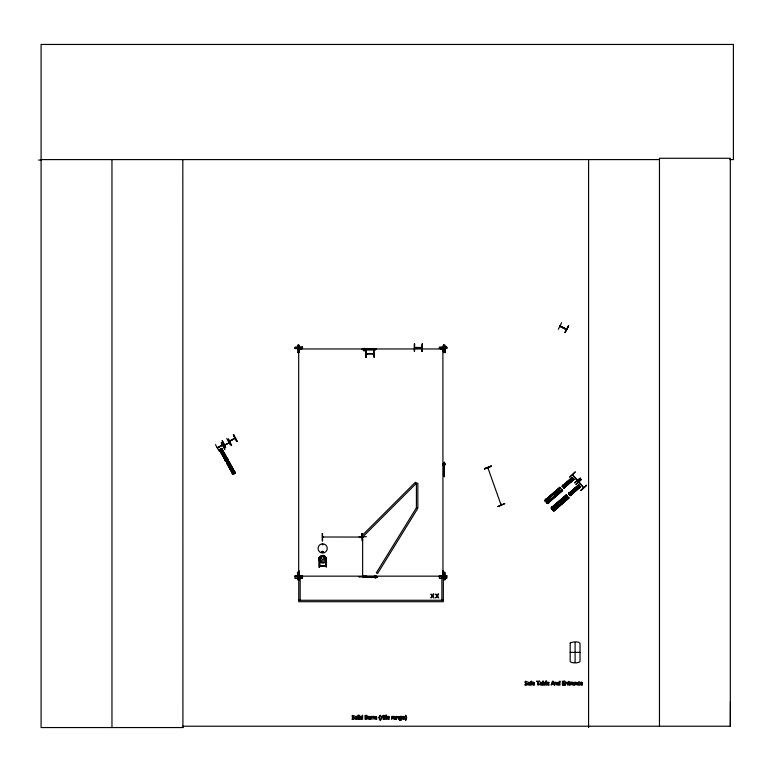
<?xml version="1.0" encoding="UTF-8"?>
<svg xmlns="http://www.w3.org/2000/svg" width="772" height="772" viewBox="0 0 772 772"><rect width="100%" height="100%" fill="white"/><g stroke="black" fill="none" stroke-linecap="round" stroke-linejoin="round"><path stroke-width="1.16" d="M729.791 159.601L733.4 159.601L733.4 44.448L41.09 44.448L41.09 727.552L182.925 727.552L182.829 726.22L730.322 726.22L730.428 701.516M364.259 577.07L364.259 576.423L376.524 576.51L376.524 577.157L363.332 577.398M442.549 464.802L442.549 464.049M442.645 464.85L442.655 463.991M443.167 464.831L443.167 464.02M443.514 464.792L443.514 464.068M444.633 464.734L444.633 463.924M445.145 464.763L445.145 463.904M445.241 464.705L445.251 463.953M298.639 574.735C299.98 575.275 297.992 564.515 298.677 575.7M299.015 574.725L298.938 575.69M442.964 575.7L443.215 570.566L442.935 575.072M443.302 574.725L443.224 575.69M298.639 571.531L298.976 571.521M442.925 571.531L443.253 571.521M298.6 348.983L298.677 348.5M442.964 348.5L442.974 351.086L443.224 348.49M298.639 348.983L299.632 349.04M298.61 350.604L298.658 350.768M487.827 467.832L488.406 468.382L487.875 467.89M362.637 537.669L362.888 536.916L362.56 537.515M362.637 576.346L362.628 575.526M321.953 551.855C323.806 549.703 323.053 553.987 322.02 552.028M322.165 551.855C323.487 550.195 322.899 553.659 322.242 551.748M375.568 349.272L376.292 349.069M572.573 474.819L583.371 487.721M576.8 479.866L577.485 480.232L572.496 474.857M583.738 487.586L579.116 482.056M217.318 447.663L223.716 444.141M229.786 442.539L223.32 445.618M223.764 444.44L217.472 447.895M228.686 441.738L234.949 438.351M362.917 537.563L362.927 536.994M444.469 462.418L444.141 463.219M354.406 718.645C349.33 714.023 357.475 716.85 352.669 715.422A1.245 1.245 0 0 0 352.09 715.827C351.578 718.452 356.683 718.172 351.849 719.079L353.46 719.359L354.406 718.645A1.168 1.168 0 0 0 354.454 717.863M527.286 684.465C522.21 679.833 530.354 682.67 525.549 681.242A1.245 1.245 0 0 0 524.97 681.647C524.458 684.272 529.563 683.982 524.728 684.889L526.34 685.169L527.286 684.465A1.168 1.168 0 0 0 527.334 683.683M298.938 350.835L298.938 348.732M441.024 348.674L443.302 349.021L442.896 348.674L442.964 575.217L442.964 571.058M322.281 555.869L321.49 557.973L322.281 559.97L323.912 559.034L323.082 555.869M573.249 475.224L572.766 474.587M322.32 544.376L322.947 544.868L322.406 544.318M558.32 329.287L561.62 322.686M568.578 326.093L564.998 332.558L568.607 326.112M565.007 332.568L568.337 325.977M318.981 557.953L321.442 555.502L320.274 559.777L321.895 561.205L323.507 561.205L325.108 559.777L323.941 555.502L321.442 555.551L319.068 557.973M323.42 537.37L322.725 537.37M362.107 537.38L361.306 537.09L362.126 537.08M366.372 353.644L367.038 353.972M373.079 353.972L373.706 353.981M414.651 347.458L422.033 347.458M488.367 468.315L488.097 467.649M546.489 502.003L546.788 501.144M552.781 509.481L552.434 509.134L553.341 508.642M217.25 447.702L218.08 447.596M228.454 441.536L229.178 441.14M234.205 438.38L234.92 437.985M362.029 537.061L322.773 537.003M362.029 537.37L361.383 537.341M421.879 347.786L414.651 347.709L422.072 347.796M318.981 560.308L321.442 562.759L323.941 562.759L326.411 560.308L326.411 557.905M544.771 500.439L559.893 487.383M544.907 500.594L560.028 487.528M545.032 500.738L560.154 487.682M545.08 500.796L560.211 487.75M545.186 500.912L560.318 487.865M562.18 486.186L572.274 477.492M545.35 501.105L560.472 488.039M562.315 486.35L572.409 477.646M545.399 501.163L560.491 488.068M562.421 486.466L572.467 477.714M545.505 501.289L560.684 488.29M562.489 486.553L572.612 477.878M562.595 486.669L572.718 478.003M545.756 501.549L546.489 502.398M563.406 487.595L573.451 478.843L574.021 479.499L563.898 488.165L562.064 486.061L572.158 477.357L573.885 479.354L563.821 488.078M563.492 487.701L573.567 478.968M563.579 487.798L573.712 479.132M546.673 502.611L560.964 490.384M563.724 487.962L573.779 479.209M546.837 502.794L561.958 489.738L546.856 502.823M547.039 503.035L562.17 489.979M547.136 503.151L562.267 490.104M547.194 503.219L562.315 490.152M547.348 503.392L562.45 490.307M547.454 503.518L562.576 490.461M566.243 494.891L551.063 507.889L553.862 511.103L568.974 498.027L566.185 494.823M566.378 495.045L551.227 508.072L566.397 495.074M551.382 508.256L566.552 495.248M551.546 508.439L566.658 495.363L551.594 508.497M568.539 493.723L578.624 485.009M568.626 493.819L578.759 485.154M551.7 508.623L566.87 495.614M568.732 493.935L578.855 485.27M551.855 508.796L566.137 496.56L551.912 508.864M568.867 494.099L578.923 485.356M568.983 494.234L579.029 485.472M552.105 509.057L552.839 509.916M569.109 494.36L569.601 494.929M569.755 495.113L579.811 486.36M569.861 495.228L579.926 486.495M569.929 495.315L580.062 486.649M567.266 497.843L553.91 509.356L567.314 497.892M570.035 495.431L580.129 486.727M570.161 495.576L580.245 486.862M553.206 510.34L568.356 497.303M570.247 495.672L580.361 486.997L578.498 484.864L568.424 493.588L570.286 495.721M553.341 510.495L568.51 497.486M553.485 510.668L568.607 497.602L553.543 510.736M553.698 510.91L568.771 497.795M553.804 511.035L568.925 497.969M223.118 444.431L223.562 444.18M223.745 444.508L217.415 447.992M362.599 575.632L362.637 576.269L362.637 536.926M575.574 478.495L580.303 484.218M580.264 478.013L574.571 482.693M574.812 482.982L580.447 478.215M580.872 490.162L586.479 485.366M560.047 325.88L566.677 329.133M226.746 438.419L230.21 444.933M221.516 442.645L224.98 449.159M228.618 441.835L235.122 438.255M223.311 446.004L229.863 442.501M221.805 448.416L219.325 449.796L225.752 461.473M219.094 451.041L215.446 444.624M236.763 441.333L233.569 434.665L236.811 441.304M220.145 450.896L222.297 449.709M231.532 445.55L228.338 438.892L231.581 445.531M220.58 451.688L222.732 450.501M221.226 452.865L223.388 451.688M221.805 453.926L223.957 452.739M222.452 455.113L224.613 453.926M225.25 460.189L227.412 459.002M225.077 460.72L227.952 459.147M225.125 460.816L228.001 459.234M225.742 461.482L228.232 460.102L221.757 448.445M228.917 461.347L226.428 462.727L232.864 474.404L235.344 473.033L228.869 461.376L235.17 473.12M227.248 463.827L229.409 462.64M227.682 464.619L229.844 463.432M228.338 465.805L230.49 464.619M228.917 466.857L231.069 465.67M229.564 468.044L231.725 466.857M232.362 473.12L234.524 471.933M299.015 348.973L299.623 348.635M299.063 575.893L302.064 576.144L299.073 576.153M484.498 468.903L491.31 466.047L484.507 468.951M484.382 468.594L491.32 466.076M484.478 468.855L491.407 466.336M501.096 504.164L501.115 504.946L501.115 504.097M301.707 348.992L299.353 348.963M441.034 576.192L440.465 575.902L443.466 576.153M234.765 438.023L228.686 441.796M578.759 682.159L577.784 682.998L577.9 684.6A1.129 1.129 0 0 0 578.498 685.102C582.368 685.526 574.812 683.365 579.907 682.361L578.759 682.159A1.602 1.602 0 0 1 579.511 682.197M366.526 353.605L373.6 353.605M442.906 576.192L443.456 575.893M295.116 575.941L302.499 575.651M295.116 576.163L302.499 575.864M295.126 576.481L302.499 576.182M295.126 578.189L302.499 577.89M439.403 575.941L446.785 575.545L446.785 578.103L439.403 578.402L439.403 575.835M439.403 576.163L446.785 575.864M439.403 576.481L446.785 576.182M439.403 578.189L446.785 577.89M295.116 347.381L302.499 347.236M295.116 348.24L302.499 348.095M295.116 348.404L302.499 348.259M439.403 347.381L446.776 347.236M439.403 348.24L446.776 348.095M439.403 348.404L446.785 348.259M322.185 533.529L322.271 540.902M362.56 540.902L362.107 533.52L362.522 540.902M366.449 536.714L359.067 536.868M322.696 537.08L323.362 537.013M361.383 537.09L362.049 537.08M38.6 160.074L41.09 160.065M443.379 345.152L444.875 345.142L445.048 352.524L443.543 352.524L443.379 345.152L443.611 352.524M299.343 348.712L301.775 348.703M440.744 348.712L443.176 348.712L443.224 350.835M440.744 348.973L443.186 348.963L299.304 348.963M297.654 352.524L299.15 352.524L298.976 345.152L297.481 345.152L297.78 352.524M298.976 572.332L297.481 572.332L297.654 579.714L299.15 579.714L298.918 572.332M299.343 575.893L301.775 575.893M299.353 576.153L301.784 576.144M440.744 575.902L443.176 575.893M440.744 576.153L443.186 576.153L299.304 576.153M443.543 579.714L445.048 579.704L444.875 572.332L443.379 572.332L443.611 579.714M41.09 159.601L659.462 159.601M414.545 351.27L414.651 343.897M373.754 350.083L374.159 357.455L373.764 350.083M366.372 353.981L373.793 353.981M321.48 555.618L323.902 555.618L326.324 557.973M322.281 555.927L323.082 555.927M319.068 557.924L319.068 560.337L321.48 562.653L323.941 562.759M325.871 565.567L319.521 565.693L319.521 557.191L319.975 565.587M298.745 600.269L443.331 600.269M570.17 652.369L580.004 652.369M363.67 348.394L364.538 348.394M363.699 348.905L364.5 348.905M363.795 350.372L364.606 350.372M363.766 350.884L364.625 350.884M374.999 575.574L375.868 575.584M375.028 576.086L375.829 576.095M375.124 577.553L375.935 577.562M375.095 578.064L375.954 578.074M441.034 349.05L440.465 348.712L443.456 348.712M356.375 716.329L355.815 716.329A1.168 1.168 0 0 0 355.149 716.706L354.985 718.751L356.375 719.359A1.158 1.158 0 0 0 357.04 718.983L357.04 716.706M444.19 475.687L443.495 475.6L443.582 463.335L444.228 463.335L444.469 476.517M362.193 349.069L362.994 349.388M377.44 577.398L376.63 577.07M501.047 504.869L487.885 467.803L488.116 468.43M559.883 326.18L566.542 329.441M566.494 329.538L559.845 326.247L566.465 329.615M569.398 494.456L570.016 494.321M323.941 555.502L326.411 557.953M571.251 478.379L572.863 480.242M577.601 485.897L579.212 487.75M570.576 478.968L572.177 480.831M576.925 486.485L578.527 488.348M569.543 479.856L571.155 481.718M575.893 487.364L577.504 489.226M568.636 480.638L570.247 482.5M574.986 488.145L576.597 490.008M567.613 481.516L569.225 483.378M573.963 489.033L575.574 490.895M563.222 485.318L564.834 487.18M569.572 492.825L571.183 494.688M562.663 485.25L564.814 487.74M562.585 485.318L564.737 487.808M569.012 492.768L571.164 495.248M568.935 492.835L571.087 495.315M558.494 488.85L560.897 491.648M564.843 496.367L567.246 499.156M557.461 489.738L559.874 492.526M563.811 497.255L566.223 500.044M555.927 491.06L558.339 493.858M562.277 498.577L564.689 501.366M554.566 492.237L556.979 495.026M560.916 499.754L563.328 502.543M553.032 493.559L555.444 496.357M559.382 501.076L561.794 503.865M546.451 499.252L548.863 502.041M552.8 506.77L555.213 509.559M545.601 499.166L548.824 502.89M545.486 499.272L548.709 502.997M551.951 506.683L555.174 510.408M551.835 506.779L555.058 510.504M233.54 434.684L237.091 441.15M233.298 434.81L236.85 441.275M222.046 440.995L225.646 447.442M221.178 442.819L224.739 449.285M221.641 448.513L228.058 460.189M221.477 448.6L227.894 460.286M228.589 461.531L235.006 473.217L228.493 461.588M221.381 448.657L227.759 460.363M221.217 448.744L227.624 460.43M228.348 461.666L234.746 473.352M221.101 448.812L227.479 460.508M228.213 461.743L234.582 473.448M234.418 473.535L233.762 473.902M220.03 449.41L226.505 461.067M227.18 462.322L233.607 473.998M219.933 449.468L226.312 461.164M227.016 462.409L233.462 474.076M219.74 449.574L226.215 461.222M226.852 462.505L233.327 474.153M219.653 449.622L226.032 461.318M226.717 462.573L233.192 474.22M219.47 449.719L225.906 461.386M226.621 462.631L233.019 474.317M444.749 345.142L444.923 352.524M443.746 345.142L443.919 352.524M443.562 345.152L443.736 352.524M444.749 572.332L444.923 579.704M443.746 572.332L443.919 579.714M443.562 572.332L443.736 579.714M298.793 345.152L299.092 352.524M298.61 345.152L298.774 352.524M298.793 572.332L298.967 579.714M298.61 572.332L298.774 579.714M297.606 572.332L297.78 579.714M362.155 533.52L362.164 540.902M322.493 533.52L322.542 540.902M442.964 348.741L442.964 350.845M298.687 350.845L298.677 348.741L298.677 575.217L298.677 571.058M443.215 571.039L443.224 575.208M298.938 571.039L298.938 575.208M730.322 726.22L730.322 158.27L659.462 158.27L659.462 726.22M588.592 159.601L588.592 727.552M575.092 642.536L575.092 662.212M441.893 600.269L441.893 575.671L443.331 575.671L443.331 601.706L298.745 601.706L298.745 575.671L300.173 575.671L300.173 600.269M422.13 343.897L422.13 351.27M414.274 343.897L414.274 351.27M366.266 350.083L366.266 357.455M326.459 558.967L326.459 567.179L325.929 566.436L319.521 566.436L319.521 567.391L318.933 567.391L318.981 557.905M325.871 565.693L325.871 557.181L325.417 565.567M182.819 159.601L182.925 727.552M111.959 159.601L111.959 727.552M356.23 716.329A1.168 1.168 0 0 1 356.905 716.715M363.11 349.311L363.101 349.957L375.366 350.044L375.375 349.398L363.11 349.311M379.023 717.42L379.573 719.832L380.586 720.382L379.679 718.993A3.281 3.281 0 0 1 379.467 717.815L379.679 716.619A3.474 3.474 0 0 1 380.181 715.702L380.586 715.239L379.573 715.798L379.023 717.42M406.651 717.815L405.676 720.382C405.975 720.199 405.956 715.412 405.676 715.239L406.651 717.815M544.781 683.654C543.43 687.263 543.276 680.103 544.781 683.654M401.701 718.973L401.199 720.218L399.529 720.286C404.267 718.973 396.345 719.523 400.243 716.329A1.312 1.312 0 0 1 401.208 716.512L401.701 716.387L401.701 718.973M384.36 716.04L384.34 719.311L384.832 719.311L384.832 716.792L385.633 716.387C384.369 716.435 386.531 714.061 384.36 716.04M530.75 681.859L530.74 685.121L531.232 685.121L531.232 682.612L532.033 682.197C530.769 682.255 532.931 679.881 530.75 681.859M545.283 683.616L544.549 685.102L542.832 685.121L542.832 681.049L543.324 681.049C542.214 683.384 545.688 681.107 545.283 683.616M360.177 717.506L360.611 719.166L362.608 719.311L362.608 715.239L362.116 716.503A1.332 1.332 0 0 0 361.142 716.329A1.148 1.148 0 0 0 360.524 716.715L360.177 717.506M367.974 717.526C366.97 720.479 372.442 718.558 369.412 718.944C366.497 718.095 373.03 717.14 369.016 716.329A1.206 1.206 0 0 0 368.321 716.725L367.974 717.526M387.042 717.526C386.039 720.479 391.51 718.558 388.49 718.944C385.566 718.095 392.099 717.14 388.084 716.329A1.206 1.206 0 0 0 387.399 716.725L387.042 717.526M402.241 717.526C401.228 720.479 406.709 718.558 403.679 718.944C400.764 718.095 407.298 717.14 403.283 716.329A1.206 1.206 0 0 0 402.588 716.725L402.241 717.526M532.217 683.345C531.204 686.298 536.685 684.378 533.655 684.764C530.74 683.915 537.273 682.959 533.259 682.149A1.206 1.206 0 0 0 532.564 682.544L532.217 683.345M546.846 683.345C545.843 686.298 551.304 684.378 548.284 684.764C545.37 683.915 551.903 682.959 547.888 682.149A1.206 1.206 0 0 0 547.194 682.544L546.846 683.345M557.548 683.326L557.982 684.986L559.97 685.121L559.97 681.049L559.478 682.323A1.332 1.332 0 0 0 558.513 682.149A1.148 1.148 0 0 0 557.895 682.525L557.548 683.326M580.177 683.345C579.174 686.298 584.645 684.378 581.625 684.764C578.711 683.915 585.244 682.959 581.219 682.149A1.206 1.206 0 0 0 580.534 682.544L580.177 683.345M367.134 718.134L365.552 718.867L365.552 717.429L367.134 718.134M367.675 718.114L367.038 719.137L365.031 719.311L365.031 715.412C368.283 714.631 366.69 716.956 367.675 718.114M355.342 717.352C355.709 721.878 358.131 715.007 355.342 717.352M360.717 717.381C361.064 721.733 363.178 714.959 360.717 717.381M558.079 683.201C558.436 687.553 560.549 680.779 558.079 683.201M393.479 718.182L393.45 718.462A1.004 1.004 0 0 0 393.595 718.993L395.775 719.311L395.592 716.667L393.681 716.445L395.283 717.381L393.479 718.182M527.701 683.992L527.672 684.282A1.004 1.004 0 0 0 527.826 684.812L529.997 685.121L529.814 682.487L527.903 682.265L529.505 683.201L527.701 683.992M539.85 683.992L539.821 684.282A1.004 1.004 0 0 0 539.966 684.812L542.147 685.121L541.963 682.487L540.053 682.265L541.654 683.201L539.85 683.992M571.907 683.992L571.878 684.282A1.004 1.004 0 0 0 572.033 684.812L574.204 685.121L574.03 682.487L572.12 682.265L573.712 683.201L571.907 683.992M399.809 717.352C400.205 721.492 402.251 715.026 399.809 717.352M570.199 643.066L570.17 661.488C570.769 663.36 579.405 663.36 580.004 661.488L580.004 643.25C578.971 641.107 571.666 641.744 570.199 643.066M222.683 453.772C223.311 455.876 224.334 452.334 222.683 453.772M229.795 466.703C230.423 468.807 231.446 465.265 229.795 466.703M393.99 718.23L394.733 718.915L395.283 717.777L393.99 718.23M528.212 684.05L528.955 684.725L529.505 683.596L528.212 684.05M540.352 684.05L541.104 684.725L541.654 683.596L540.352 684.05M572.419 684.05L573.162 684.725L573.712 683.596L572.419 684.05M366.951 716.368L365.552 716.995L365.552 715.856L366.951 716.368M554.228 494.022C555 497.226 556.815 491.996 554.228 494.022M560.578 501.539C561.35 504.734 563.164 499.513 560.578 501.539M568.414 481.825C568.925 483.957 570.141 480.473 568.414 481.825M574.764 489.342C575.275 491.474 576.491 487.991 574.764 489.342M368.524 717.198C370.377 718.983 370.039 715.519 368.524 717.198M387.592 717.198C389.445 718.983 389.107 715.519 387.592 717.198M402.791 717.198C404.644 718.983 404.306 715.519 402.791 717.198M532.767 683.008C534.62 684.803 534.282 681.338 532.767 683.008M547.396 683.008C549.249 684.803 548.911 681.338 547.396 683.008M580.727 683.008C582.58 684.803 582.242 681.338 580.727 683.008M552.009 684.04L551.14 685.121L552.453 681.232L553.09 681.232L554.402 685.121L553.505 684.04L552.009 684.04M552.762 681.753L552.154 683.596L553.36 683.596L552.762 681.753M416.407 507.841L376.331 572.824L377.547 573.577L417.633 508.594L416.407 507.841L416.407 483.253L415.394 482.239L361.354 536.279L362.367 537.293L416.407 483.253L417.845 483.253L417.845 507.841L416.407 507.841M433.362 594.083L432.416 595.608L430.901 594.083L432.098 596.032L430.863 597.982L432.388 596.418L433.932 597.982L432.706 596.003L433.932 594.083L433.362 594.083M438.158 594.083L437.213 595.608L435.688 594.083L436.884 596.032L435.649 597.982L437.174 596.418L438.718 597.982L437.492 596.003L438.718 594.083L438.158 594.083M375.182 716.59L372.905 716.387L372.905 719.311L374.073 716.773L375.057 719.311C373.716 716.204 377.633 716.059 376.225 719.311L376.717 719.311L376.649 716.889L375.182 716.59M559.845 487.325L544.714 500.372L547.512 503.585L562.634 490.529L559.835 487.306M575.179 471.981L569.804 477.057L575.179 471.981M581.413 479.373L576.047 484.449L581.413 479.373M586.44 485.327L581.075 490.403L586.44 485.327M371.641 717.082L370.975 719.311L370.975 716.387L372.519 716.397L371.641 717.082M381.802 717.082L381.136 719.311L381.136 716.387L382.68 716.397L381.802 717.082M392.388 717.082L391.722 719.311L391.722 716.387L393.266 716.397L392.388 717.082M570.826 682.902L570.151 685.121L570.151 682.197L571.695 682.216L570.826 682.902M397.175 716.532L396.461 716.387L396.461 719.311L396.953 717.12L397.715 716.773L398.767 719.311L398.622 716.744L397.175 716.532M555.444 682.351L554.73 682.197L554.73 685.121L555.222 682.94L555.985 682.593L557.027 685.121L556.892 682.564L555.444 682.351M566.079 682.351L565.365 682.197L565.365 685.121L565.857 682.94L566.619 682.593L567.671 685.121L567.526 682.564L566.079 682.351M575.603 682.351L574.899 682.197L574.899 685.121L575.391 682.94L576.144 682.593L577.195 685.121L577.06 682.564L575.603 682.351M222.365 440.822L225.559 447.49L222.365 440.822M235.064 472.078L232.189 473.651L235.113 472.165M504.695 503.643L497.901 506.548L504.695 503.643M569.755 684.658L568.945 684.571L568.877 682.612L569.784 682.197L568.385 681.358C567.787 682.091 568.269 686.453 569.755 684.658M302.499 575.545L295.116 575.835L295.126 578.402L302.499 578.103L302.499 575.545M302.499 347.13L295.116 347.275L295.116 348.568L302.499 348.365L302.499 347.13M446.776 347.13L439.403 347.275L439.403 348.568L446.785 348.365L446.776 347.13M366.449 576.327L359.077 576.781L366.449 576.327M422.438 343.897L422.033 351.27L422.438 343.897M376.456 349.069L362.029 349.388L376.456 349.069M366.372 350.083L365.957 357.455L366.324 350.083M444.469 462.254L444.141 476.681L444.469 462.254M377.604 577.07L363.178 577.398L377.604 577.07M546.296 681.049L545.804 681.049L545.804 685.121L546.296 685.121L546.296 681.049M539.667 681.232L536.53 681.232L537.843 681.686L537.843 685.121L538.354 685.121L538.354 681.686L539.667 681.232M564.834 681.232L562.402 681.232L562.402 685.121L564.834 685.121L562.913 684.668L562.913 683.22L564.708 683.22L562.913 682.757L562.913 681.686L564.834 681.232M358.411 715.239L357.918 715.239L357.918 719.311L358.411 719.311L358.411 715.239M386.502 715.239L386.01 715.239L386.01 719.311L386.502 719.311L386.502 715.239M359.665 715.383L359.105 715.895L359.665 715.383M383.597 715.383L383.037 715.895L383.597 715.383M359.627 716.387L359.134 716.387L359.134 719.311L359.627 719.311L359.627 716.387M383.568 716.387L383.076 716.387L383.076 719.311L383.568 719.311L383.568 716.387M320.361 552.405A4.613 4.613 0 0 0 327.27 548.409A4.613 4.613 0 0 0 320.361 544.414A4.613 4.613 0 0 0 320.361 552.405"/></g></svg>
